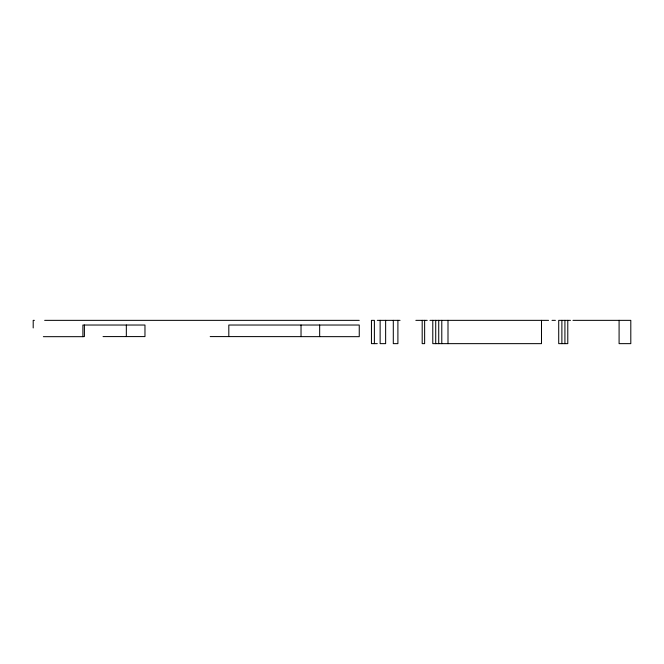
<?xml version="1.0" encoding="UTF-8"?>
<svg xmlns="http://www.w3.org/2000/svg" width="664" height="664" viewBox="0 0 664 664"><rect width="100%" height="100%" fill="white"/><g stroke="black" fill="none" stroke-linecap="round" stroke-linejoin="round"><path stroke-width="1" d="M33.2 327.941L33.2 320.355L34.395 320.355M43.359 336.673L82.9 336.673L82.9 325.028L144.968 325.028L144.968 336.582L103.044 336.582M84.411 325.028L84.411 336.582L82.9 336.673M126.334 336.582L126.334 325.028M228.814 336.582L228.814 325.028L359.249 325.028L359.249 336.673L210.181 336.582M301.033 336.582L301.033 325.028M319.666 336.582L319.666 325.028M374.388 343.645L374.388 320.355L371.45 320.355L371.45 343.645L377.285 343.645M380.132 320.355L380.132 343.645L385.635 343.645L385.635 320.355M393.296 320.355L393.296 343.645L397.902 343.645L397.902 320.355M422.188 320.355L422.188 343.645L424.636 343.645L424.636 320.355M432.787 320.355L432.787 343.645L541.492 343.645L541.492 320.355M435.717 343.645L435.717 320.355M438.721 343.645L438.721 320.355M441.784 343.645L441.784 320.355M448.001 343.645L448.001 320.355M561.885 343.645L561.885 320.355M564.923 343.645L564.923 320.355M567.786 320.355L567.786 343.645L558.714 343.645L558.714 320.355L570.476 320.355M44.662 320.355L359.249 320.355M377.285 320.355L400.035 320.355M415.847 320.355L427.234 320.355M429.957 320.355L548.555 320.355M552.016 320.355L555.411 320.355M572.957 320.355L630.8 320.355L630.8 343.645L619.089 343.645L619.089 320.355"/></g></svg>
